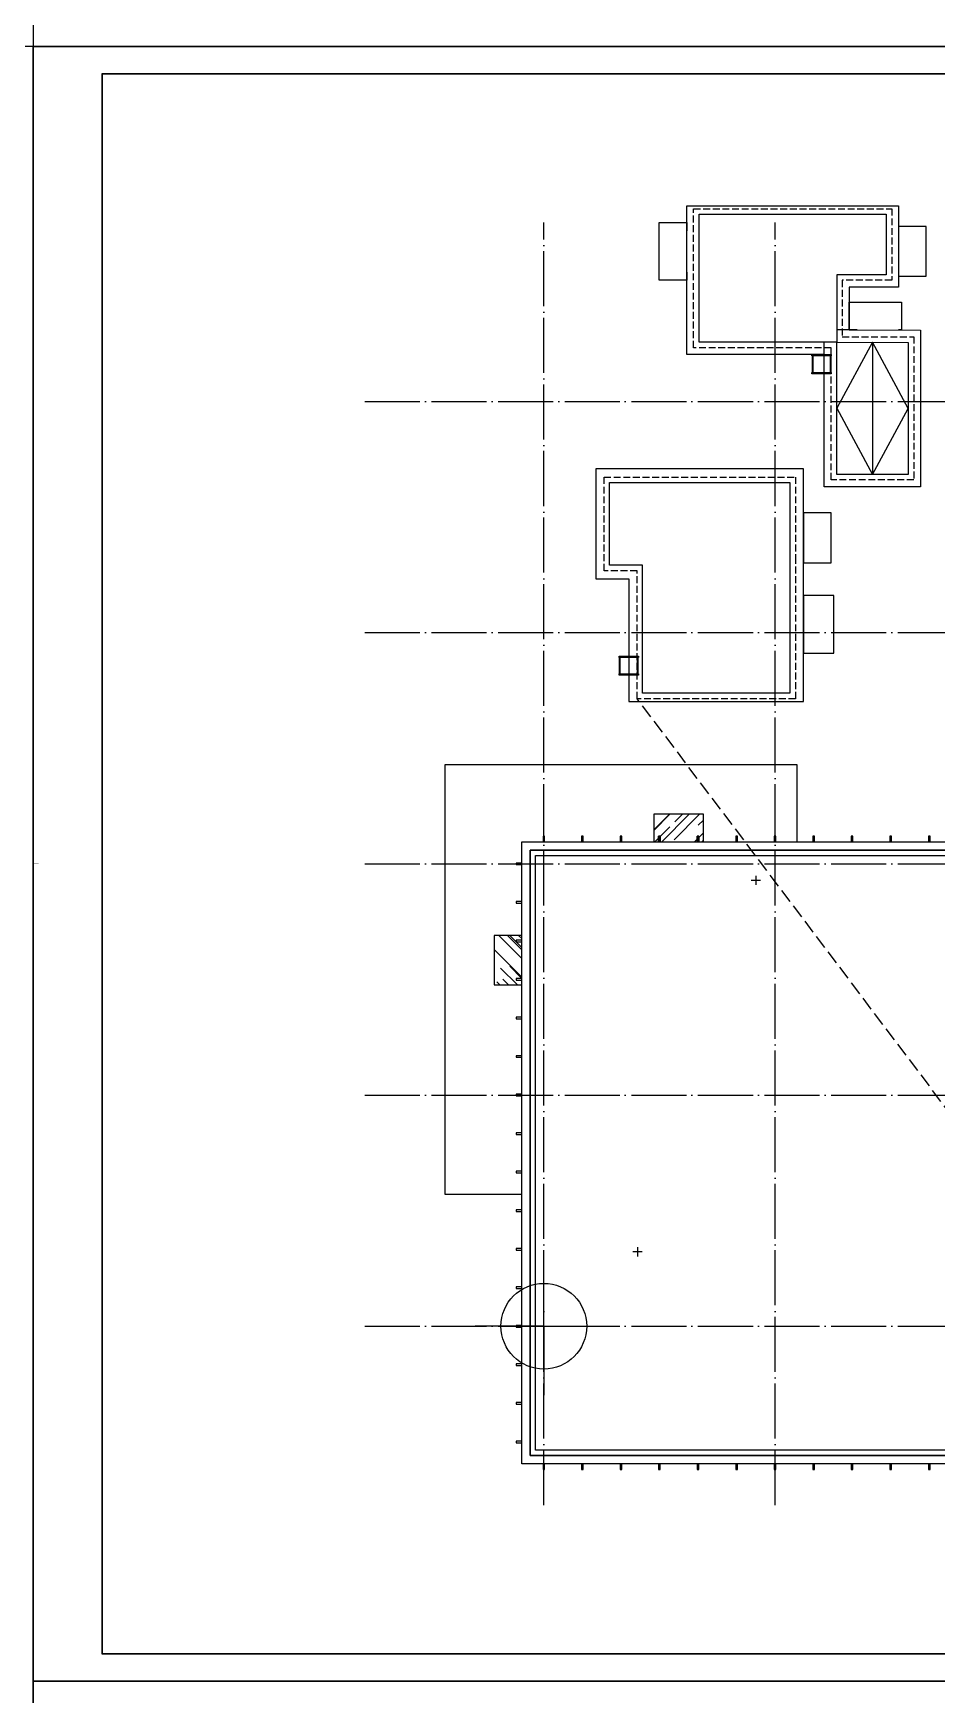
# Model space of a CAD drawing. Extents: x -292644 to 263613, y -713695 to 491457.
# Drawn here: x -18550 to 14275, y 224211 to 284576 of the extents above; entities that cross this region are included whole.
import ezdxf
from ezdxf.xclip import XClip

# ---------------------------------------------------------------- set-up
doc = ezdxf.new("R2010")
doc.units = 0
doc.header["$LTSCALE"] = 1000
doc.header["$MEASUREMENT"] = 0
for name, pattern in [('104-10 轴网$0$DOTE', [2.42, 2, -0.2, 0.02, -0.2]), ('X-104 8#10#平面_t3$0$109-34 轴网$0$L1$0$$AUDIT_BAD_LTYPE1', [0]), ('X-104 8#10#平面_t3$0$DASH', [0.35, 0.25, -0.1])]:
    doc.linetypes.add(name, pattern=pattern)
doc.layers.get('0').update_dxf_attribs({"linetype": 'CONTINUOUS'})
doc.layers.get('Defpoints').update_dxf_attribs({"linetype": 'CONTINUOUS'})
doc.layers.add('10#楼幕墙$0$04-不打印_辅助线', color=165, linetype='CONTINUOUS', plot=False)
doc.layers.add('X-104 8#10#平面_t3$0$04-不打印_辅助线', color=165, linetype='CONTINUOUS', plot=False)
for name, color, linetype in [('10#楼幕墙$0$A-C_玻璃幕墙', 140, 'CONTINUOUS'), ('10#楼幕墙$0$A-O_屋面', 201, 'CONTINUOUS'), ('104-10 轴网$0$A_AXIS-轴线', 36, '104-10 轴网$0$DOTE'), ('X-104 8#10#平面_t3$0$00-图签', 7, 'CONTINUOUS'), ('X-104 8#10#平面_t3$0$A-C_玻璃幕墙', 140, 'CONTINUOUS'), ('X-104 8#10#平面_t3$0$A-O_分水线', 127, 'CONTINUOUS'), ('X-104 8#10#平面_t3$0$A-O_屋面', 201, 'CONTINUOUS'), ('X-104 8#10#平面_t3$0$A-SUR_看线', 231, 'CONTINUOUS'), ('X-104 8#10#平面_t3$0$A-TECH_结构', 21, 'CONTINUOUS'), ('X-104 8#10#平面_t3$0$EH_玻璃', 156, 'CONTINUOUS'), ('X-104 8#10#平面_t3$0$EH_石材', 116, 'CONTINUOUS')]:
    doc.layers.add(name, color=color, linetype=linetype)
doc.layers.get('X-104 8#10#平面_t3$0$A-O_分水线').off()

# ---------------------------------------------------------------- blocks, each defined once
blk = doc.blocks.new('图框-A1')
for points, const_width in [([(0, 0), (841, 0), (841, 594), (0, 594)], 0.05), ([(766, 584), (25, 584), (25, 10), (766, 10)], 0.5)]:
    blk.add_lwpolyline(points, close=True, dxfattribs=dict(const_width=const_width))
at = {"const_width": 0.05}
for points in [[(420.5, 594), (420.5, 592)], [(0, 297), (2, 297)], [(841, 297), (839, 297)], [(420.5, 0), (420.5, 2)]]:
    blk.add_lwpolyline(points, dxfattribs=at)
blk = doc.blocks.new('104-10 轴网')
at = {"layer": '104-10 轴网$0$A_AXIS-轴线', "linetype": '104-10 轴网$0$DOTE'}
for p, q in [((0, -6500), (0, 40100)), ((8400, -6500), (8400, 40100)), ((16800, -6500), (16800, 40100)), ((25200, -6500), (25200, 40100)), ((33600, -6500), (33600, 40100)), ((42000, -6500), (42000, 40100)), ((120430, 40100), (120430, -6500)), ((128830, 40100), (128830, -6500)), ((137230, 40100), (137230, -6500)), ((145630, 40100), (145630, -6500)), ((154030, 40100), (154030, -6500)), ((162430, 40100), (162430, -6500)), ((-6500, 33600), (48500, 33600)), ((168930, 33600), (113930, 33600)), ((-6500, 25200), (48500, 25200)), ((168930, 25200), (113930, 25200)), ((-6500, 16800), (48500, 16800)), ((168930, 16800), (113930, 16800)), ((-6500, 8400), (48500, 8400)), ((168930, 8400), (113930, 8400)), ((-6500, 0), (48500, 0)), ((168930, 0), (113930, 0))]:
    blk.add_line(p, q, dxfattribs=at)
at = {"layer": 'Defpoints'}
for points in [[(-16050, 45500), (58050, 45500), (58050, -11900), (-16050, -11900)], [(104380, 45500), (178480, 45500), (178480, -11900), (104380, -11900)]]:
    blk.add_lwpolyline(points, close=True, dxfattribs=at)
blk = doc.blocks.new('X-104 8#10#平面_t3$0$rhyseuyi')
at = {"layer": 'X-104 8#10#平面_t3$0$A-TECH_结构', "linetype": 'X-104 8#10#平面_t3$0$109-34 轴网$0$L1$0$$AUDIT_BAD_LTYPE1'}
blk.add_lwpolyline([(14900, 254900), (-500, 254900), (-500, 232900), (17300, 232900), (17300, 234300), (28500, 234300), (28500, 241000), (28500, 241000), (28500, 245950), (33250, 245950), (33250, 242900), (33250, 242900), (33250, 242700), (45300, 242700), (45300, 260500), (43900, 260500), (43900, 271700), (21900, 271700), (21900, 259100), (14900, 259100)], close=True, dxfattribs=at)
blk = doc.blocks.new('X-104 8#10#平面_t3$0$fdghdgfh')
at = {"layer": 'X-104 8#10#平面_t3$0$EH_玻璃'}
h = blk.add_hatch(dxfattribs=at)
h.set_pattern_fill('AR-RROOF', color=256, scale=600, angle=135)
h.set_pattern_definition([(135, (42800, -184500), (-1724.2092, 646.5784), [11430, -1524, 3810, -762]), (135, (41814, -184052.8), (-177.809, -1255.44), [2286, -251.46, 4572, -571.5]), (135, (42072.6, -184688.6), (-3162.8462, 2440.8336), [6096, -1066.8, 3048, -762])])
h.paths.add_polyline_path([(-1000, 900), (-1000, -900), (0, -900), (0, 900)])
at = {"layer": 'X-104 8#10#平面_t3$0$A-C_玻璃幕墙'}
blk.add_lwpolyline([(-1000, 900), (-1000, -900), (0, -900), (0, 900)], close=True, dxfattribs=at)
blk = doc.blocks.new('10#楼幕墙$0$2')
for points in [[(-199772, 234016), (-199772, 236514)], [(-199772, 234016), (-202271, 234016)], [(-199772, 234016), (-199772, 231517)], [(-199772, 234016), (-197274, 234016)]]:
    blk.add_lwpolyline(points)
blk.add_circle((-199772, 234016), 1557)
blk = doc.blocks.new('10#楼幕墙')
at = {"layer": '10#楼幕墙$0$04-不打印_辅助线'}
for points in [[(-18550, 284100), (65550, 284100), (65550, 343500), (-18550, 343500)], [(-18550, 224700), (65550, 224700), (65550, 284100), (-18550, 284100)], [(-18550, 165300), (65550, 165300), (65550, 224700), (-18550, 224700)]]:
    blk.add_lwpolyline(points, close=True, dxfattribs=at)
at = {"layer": '10#楼幕墙$0$A-C_玻璃幕墙'}
for points in [[(30, 255200), (30, 255400), (-30, 255400), (-30, 255200)], [(1430, 255200), (1430, 255400), (1370, 255400), (1370, 255200)], [(2830, 255200), (2830, 255400), (2770, 255400), (2770, 255200)], [(4230, 255200), (4230, 255400), (4170, 255400), (4170, 255200)], [(5630, 255200), (5630, 255400), (5570, 255400), (5570, 255200)], [(7030, 255200), (7030, 255400), (6970, 255400), (6970, 255200)], [(8430, 255200), (8430, 255400), (8370, 255400), (8370, 255200)], [(9830, 255200), (9830, 255400), (9770, 255400), (9770, 255200)], [(11230, 255200), (11230, 255400), (11170, 255400), (11170, 255200)], [(12630, 255200), (12630, 255400), (12570, 255400), (12570, 255200)], [(14030, 255200), (14030, 255400), (13970, 255400), (13970, 255200)], [(-800, 254430), (-1000, 254430), (-1000, 254370), (-800, 254370)], [(-800, 253030), (-1000, 253030), (-1000, 252970), (-800, 252970)], [(-800, 251630), (-1000, 251630), (-1000, 251570), (-800, 251570)], [(-800, 250230), (-1000, 250230), (-1000, 250170), (-800, 250170)], [(-800, 248830), (-1000, 248830), (-1000, 248770), (-800, 248770)], [(-800, 247430), (-1000, 247430), (-1000, 247370), (-800, 247370)], [(-800, 246030), (-1000, 246030), (-1000, 245970), (-800, 245970)], [(-800, 244630), (-1000, 244630), (-1000, 244570), (-800, 244570)], [(-800, 243230), (-1000, 243230), (-1000, 243170), (-800, 243170)], [(-800, 241830), (-1000, 241830), (-1000, 241770), (-800, 241770)], [(-800, 240430), (-1000, 240430), (-1000, 240370), (-800, 240370)], [(-800, 239030), (-1000, 239030), (-1000, 238970), (-800, 238970)], [(-800, 237630), (-1000, 237630), (-1000, 237570), (-800, 237570)], [(-800, 236230), (-1000, 236230), (-1000, 236170), (-800, 236170)], [(-800, 234830), (-1000, 234830), (-1000, 234770), (-800, 234770)], [(-800, 233430), (-1000, 233430), (-1000, 233370), (-800, 233370)], [(30, 232400), (30, 232600), (-30, 232600), (-30, 232400)], [(1430, 232400), (1430, 232600), (1370, 232600), (1370, 232400)], [(2830, 232400), (2830, 232600), (2770, 232600), (2770, 232400)], [(4230, 232400), (4230, 232600), (4170, 232600), (4170, 232400)], [(5630, 232400), (5630, 232600), (5570, 232600), (5570, 232400)], [(7030, 232400), (7030, 232600), (6970, 232600), (6970, 232400)], [(8430, 232400), (8430, 232600), (8370, 232600), (8370, 232400)], [(9830, 232400), (9830, 232600), (9770, 232600), (9770, 232400)], [(11230, 232400), (11230, 232600), (11170, 232600), (11170, 232400)], [(12630, 232400), (12630, 232600), (12570, 232600), (12570, 232400)], [(14030, 232400), (14030, 232600), (13970, 232600), (13970, 232400)]]:
    blk.add_lwpolyline(points, close=True, dxfattribs=at)
at = {"layer": '10#楼幕墙$0$A-O_屋面'}
for points in [[(17600, 238960), (17600, 232600), (-800, 232600), (-800, 255200), (14600, 255200)], [(17300, 238960), (17300, 232900), (-500, 232900), (-500, 254900), (14600, 254900)], [(17300, 234500), (17100, 234500), (17100, 233100), (-300, 233100), (-300, 254700), (14600, 254700)]]:
    blk.add_lwpolyline(points, dxfattribs=at)
at = {"layer": '10#楼幕墙$0$04-不打印_辅助线'}
blk.add_blockref('10#楼幕墙$0$2', (199772, 3584), dxfattribs=at)
blk = doc.blocks.new('X-104 8#10#平面_t3$0$jtkjuyriuy')
h = blk.add_hatch()
h.set_pattern_fill('ANSI31', color=8, scale=30, angle=45)
h.set_pattern_definition([(90, (0, 0), (-47.625, 1e-14), [])])
h.paths.add_polyline_path([(-138, 138), (138, 138), (138, -138), (-138, -138)])
for points in [[(-168, 168), (168, 168), (168, -168), (-168, -168)], [(-138, 138), (138, 138), (138, -138), (-138, -138)]]:
    blk.add_lwpolyline(points, close=True)
at = {"layer": 'X-104 8#10#平面_t3$0$04-不打印_辅助线'}
for p, q in [((-168, 0), (168, 0)), ((0, 168), (0, -168))]:
    blk.add_line(p, q, dxfattribs=at)
blk = doc.blocks.new('X-104 8#10#平面_t3$0$harehas')
for p, q in [((0, 185), (600, 185)), ((0, 165), (600, 165)), ((0, -465), (600, -465)), ((0, -485), (600, -485))]:
    blk.add_line(p, q)
for points in [[(-50, 200), (-50, -500), (0, -500), (0, 200)], [(600, 200), (600, -500), (650, -500), (650, 200)]]:
    blk.add_lwpolyline(points, close=True)
blk = doc.blocks.new('X-104 8#10#平面_t3')
at = {"linetype": 'X-104 8#10#平面_t3$0$109-34 轴网$0$L1$0$$AUDIT_BAD_LTYPE1'}
for points in [[(65550, 284100), (65550, 224700), (-18550, 224700), (-18550, 284100)], [(65550, 224700), (65550, 165300), (-18550, 165300), (-18550, 224700)]]:
    blk.add_lwpolyline(points, close=True, dxfattribs=at)
at = {"layer": 'Defpoints', "color": 1}
blk.add_lwpolyline([(-53989, 387679), (82585, 387679), (82585, 284100), (-53989, 284100)], close=True, dxfattribs=at)
at = {"layer": 'X-104 8#10#平面_t3$0$00-图签'}
blk.add_lwpolyline([(-18550, 284100), (65550, 284100), (65550, 343500), (-18550, 343500)], close=True, dxfattribs=at)
at = {"layer": 'X-104 8#10#平面_t3$0$A-C_玻璃幕墙'}
for points in [[(4230, 255200), (4170, 255200), (4170, 255400), (4230, 255400)], [(5630, 255200), (5570, 255200), (5570, 255400), (5630, 255400)]]:
    blk.add_lwpolyline(points, close=True, dxfattribs=at)
at = {"layer": 'X-104 8#10#平面_t3$0$A-O_屋面'}
for p, q in [((11089, 273800), (10639, 273800)), ((10189, 272900), (10189, 273350))]:
    blk.add_line(p, q, dxfattribs=at)
at = {"layer": 'X-104 8#10#平面_t3$0$A-O_屋面', "linetype": 'X-104 8#10#平面_t3$0$DASH', "ltscale": 2}
blk.add_line((17800, 241300), (3389, 260400), dxfattribs=at)
at = {"layer": 'X-104 8#10#平面_t3$0$A-O_屋面'}
for points in [[(13689, 273794), (13689, 268100), (10189, 268100), (10189, 272900), (5189, 272900), (5189, 278300), (12889, 278300), (12889, 275350), (11089, 275350), (11089, 273800)], [(13239, 273345), (13239, 268550), (10639, 268550), (10639, 273350), (5639, 273350), (5639, 278000), (12439, 278000), (12439, 275800), (10639, 275800), (10639, 273350)], [(12889, 275749), (13889, 275749), (13889, 277549), (12889, 277549)], [(9439, 265330), (10439, 265330), (10439, 267150), (9439, 267150)], [(9439, 262050), (10539, 262050), (10539, 264150), (9439, 264150)]]:
    blk.add_lwpolyline(points, close=True, dxfattribs=at)
for points in [[(5189, 275900), (5189, 275600), (4189, 275600), (4189, 277700), (5189, 277700), (5189, 277400)], [(11389, 273800), (11089, 273800), (11089, 274800), (12989, 274800), (12989, 273800), (12889, 273800)], [(9439, 265850), (9439, 268750), (1889, 268750), (1889, 264750), (3089, 264750), (3089, 260300), (9439, 260300), (9439, 265850), (9439, 265850)], [(8939, 265350), (8939, 265350), (8939, 260600), (3589, 260600), (3589, 265250), (2389, 265250), (2389, 268250), (8939, 268250), (8939, 265350)]]:
    blk.add_lwpolyline(points, dxfattribs=at)
at = {"layer": 'X-104 8#10#平面_t3$0$A-SUR_看线'}
blk.add_lwpolyline([(9200, 255200), (9200, 258000), (-3600, 258000), (-3600, 242400), (-800, 242400)], dxfattribs=at)
at = {"layer": 'X-104 8#10#平面_t3$0$A-TECH_结构', "linetype": 'X-104 8#10#平面_t3$0$DASH'}
for points in [[(13439, 273548), (13439, 268350), (10439, 268350), (10439, 273150), (5439, 273150), (5439, 278200), (12639, 278200), (12639, 275600), (10839, 275600), (10839, 273550)], [(9139, 265550), (9139, 265550), (9139, 260400), (3389, 260400), (3389, 265050), (2189, 265050), (2189, 268450), (9139, 268450)]]:
    blk.add_lwpolyline(points, close=True, dxfattribs=at)
at = {"layer": 'X-104 8#10#平面_t3$0$EH_石材', "linetype": 'X-104 8#10#平面_t3$0$109-34 轴网$0$L1$0$$AUDIT_BAD_LTYPE1'}
for p, q in [((11939, 273347), (10639, 270950)), ((11939, 273347), (11939, 268550)), ((13239, 270947), (11939, 273347)), ((10639, 270950), (11939, 268550)), ((11939, 268550), (13239, 270947))]:
    blk.add_line(p, q, dxfattribs=at)
at = {"linetype": 'X-104 8#10#平面_t3$0$109-34 轴网$0$L1$0$$AUDIT_BAD_LTYPE1'}
ref = blk.add_blockref('10#楼幕墙', (0, 0), dxfattribs=at)
XClip(ref).set_block_clipping_path([(-18550, -12900), (65550.0000000001, 343500.0000000001)])
at = {"xscale": 100, "yscale": 100, "zscale": 100}
for p in [(-18550, 224700), (-18550, 165300)]:
    blk.add_blockref('图框-A1', p, dxfattribs=at)
at = {"linetype": 'X-104 8#10#平面_t3$0$109-34 轴网$0$L1$0$$AUDIT_BAD_LTYPE1'}
ref = blk.add_blockref('104-10 轴网', (0, 237600), dxfattribs=at)
XClip(ref).set_block_clipping_path([(-16049.9999999999, -11899.9999999999), (58050, 45500.0000000001)])
at = {"linetype": 'X-104 8#10#平面_t3$0$109-34 轴网$0$L1$0$$AUDIT_BAD_LTYPE1', "rotation": 270}
blk.add_blockref('X-104 8#10#平面_t3$0$fdghdgfh', (4895, 255200), dxfattribs=at)
at = {"linetype": 'X-104 8#10#平面_t3$0$109-34 轴网$0$L1$0$$AUDIT_BAD_LTYPE1'}
blk.add_blockref('X-104 8#10#平面_t3$0$fdghdgfh', (-800, 250900), dxfattribs=at)
at = {"layer": 'X-104 8#10#平面_t3$0$A-O_分水线', "xscale": -1, "rotation": 359.9999999999999}
for p in [(7700, 253800), (3400, 240300)]:
    blk.add_blockref('X-104 8#10#平面_t3$0$jtkjuyriuy', p, dxfattribs=at)
at = {"layer": 'X-104 8#10#平面_t3$0$A-SUR_看线', "xscale": -1}
for p, rotation in [((9939, 272850), 89.99999999999993), ((3239, 261300), 270)]:
    blk.add_blockref('X-104 8#10#平面_t3$0$harehas', p, dxfattribs=dict(at, rotation=rotation))
at = {"layer": 'X-104 8#10#平面_t3$0$A-TECH_结构', "linetype": 'X-104 8#10#平面_t3$0$109-34 轴网$0$L1$0$$AUDIT_BAD_LTYPE1'}
blk.add_blockref('X-104 8#10#平面_t3$0$rhyseuyi', (0, 0), dxfattribs=at)

msp = doc.modelspace()

# ---------------------------------------------------------------- block references
msp.add_blockref('X-104 8#10#平面_t3', (0, 0))

doc.saveas('drawing.dxf')
